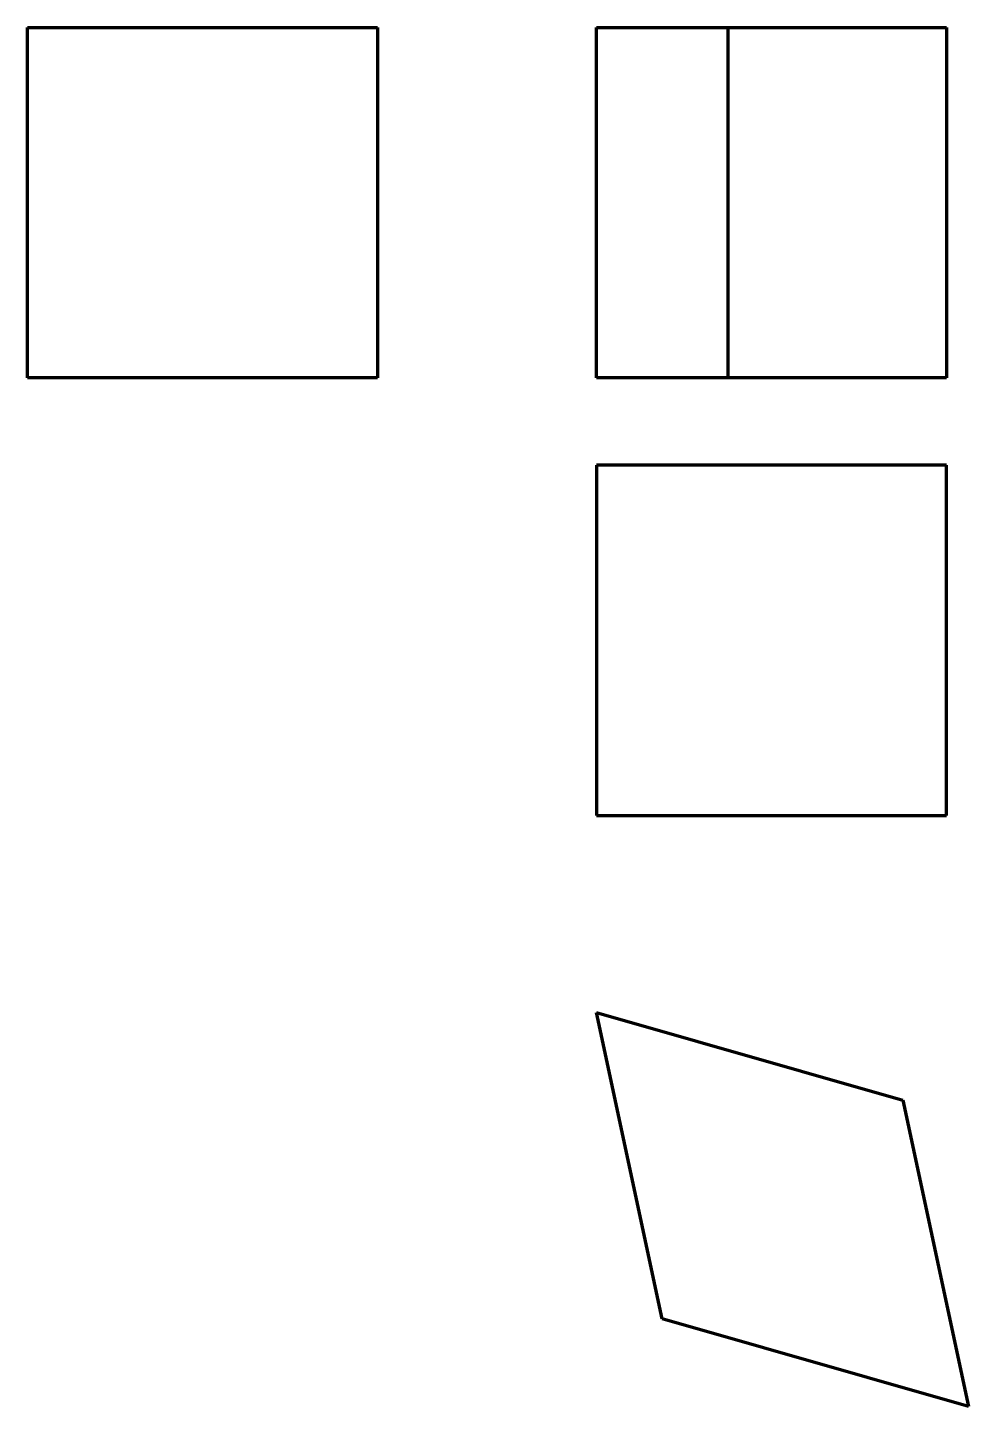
# Model space of a CAD drawing. Extents: x 20 to 450, y 30 to 660.
import ezdxf

# ---------------------------------------------------------------- set-up
doc = ezdxf.new("R2010")
doc.units = 0
doc.layers.add('PDF_000000_100', color=250, linetype='CONTINUOUS', true_color=0x000000)
doc.layers.add('PDF_FF00FF_300', color=6, linetype='CONTINUOUS', true_color=0xff00ff)
picture_1 = doc.add_image_def('image1.png', size_in_pixel=(16, 16))
picture_2 = doc.add_image_def('image2.png', size_in_pixel=(16, 16))

msp = doc.modelspace()

# ---------------------------------------------------------------- linework, layer by layer
at = {"layer": 'PDF_FF00FF_300', "color": 6, "lineweight": 211, "true_color": 0xff00ff}
msp.add_line((340, 660), (340, 500), dxfattribs=at)

# ---------------------------------------------------------------- pictures from other files: only their frames are drawn
at = {"layer": 'PDF_000000_100', "color": 7, "lineweight": 70, "true_color": 0xffffff}
image = msp.add_image(picture_2, insert=(20, 660), size_in_units=(160, 160), rotation=-90, dxfattribs=at)
image.dxf.flags = 11
image = msp.add_image(picture_1, insert=(280, 660), size_in_units=(160, 160), rotation=-90, dxfattribs=at)
image.dxf.flags = 11
image = msp.add_image(picture_1, insert=(280, 300), size_in_units=(160, 160), rotation=90, dxfattribs=at)
image.dxf.v_pixel = (10, 0)
image.dxf.flags = 11
image = msp.add_image(picture_1, insert=(280, 210), size_in_units=(143.18, 145.6), rotation=-77.90524, dxfattribs=at)
image.dxf.v_pixel = (8.75, -2.5)
image.dxf.flags = 11

doc.saveas('drawing.dxf')
